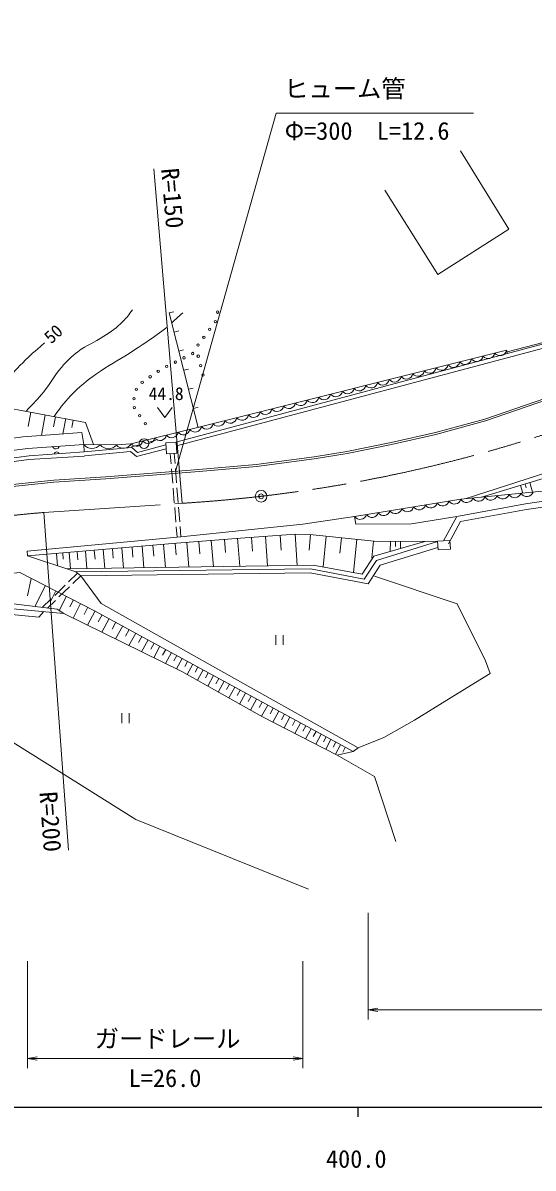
# Model space of a CAD drawing. Units: millimetres at full size, sheet at 1:1000; details may follow other scales. Extents: x 40000 to 680000, y 20000 to 380000.
# Drawn here: x 433517 to 486052, y 198715 to 316562 of the extents above; entities that cross this region are included whole.
import ezdxf
from ezdxf.enums import TextEntityAlignment as Align

# ---------------------------------------------------------------- set-up
doc = ezdxf.new("R2010")
doc.units = ezdxf.units.MM
doc.header["$LTSCALE"] = 1000
doc.header["$PDMODE"] = 32
doc.header["$PDSIZE"] = 500
doc.linetypes.add('CHAIN', pattern=[18.5, 12, -1.5, 3.5, -1.5])
for name, color, linetype, lineweight in [('M-BGD', 7, 'Continuous', 13), ('M-BMK', 2, 'CHAIN', 13), ('M-BMK-SRVR', 3, 'Continuous', 13), ('M-STR-HTXT', 7, 'Continuous', 13), ('M-TTL-BAND', 7, 'Continuous', 25)]:
    doc.layers.add(name, color=color, linetype=linetype, lineweight=lineweight)
doc.styles.add('ＭＳ ゴシック', font='')
doc.styles.get('ＭＳ ゴシック').set_extended_font_data('MS Gothic')

# ---------------------------------------------------------------- blocks, each defined once
blk = doc.blocks.new('open_arrow')
at = {"color": 0, "linetype": 'Continuous', "lineweight": -2}
blk.add_lwpolyline([(7.5, 1.25), (0, 0), (7.5, -1.25)], dxfattribs=at)

msp = doc.modelspace()

# ---------------------------------------------------------------- linework, layer by layer
at = {"layer": 'M-BGD'}
for p, q in [((448588, 286713), (449073, 286836)), ((448588, 286713), (449073, 286836)), ((451567, 274933), (448588, 286713)), ((449084, 284750), (449569, 284873)), ((449581, 282786), (450066, 282909)), ((483324, 282883), (483420, 282535)), ((450077, 280823), (450562, 280946)), ((450574, 278860), (451059, 278982)), ((447383, 276968), (448133, 275968)), ((448133, 275968), (448883, 276968)), ((451070, 276896), (451555, 277019)), ((434335, 276501), (434061, 275021)), ((435815, 276227), (435425, 274120)), ((436868, 276033), (436673, 274979)), ((437922, 275838), (437634, 274280)), ((438700, 275694), (438556, 274915)), ((451567, 274933), (452052, 275055)), ((439788, 273186), (439590, 274422)), ((446477, 273403), (447181, 273590)), ((439788, 273186), (439829, 272407)), ((445512, 273143), (444703, 272921)), ((448782, 271177), (448696, 272232)), ((449181, 271209), (449094, 272264)), ((448945, 269183), (448823, 270678)), ((449343, 269216), (449221, 270711)), ((449506, 267222), (449384, 268717)), ((484749, 268973), (484991, 268175)), ((485228, 269118), (485349, 268719)), ((485706, 269264), (486006, 268275)), ((449108, 267190), (448985, 268685)), ((449270, 265196), (449148, 266692)), ((449669, 265229), (449547, 266724)), ((449397, 263643), (449311, 264698)), ((449796, 263676), (449710, 264731)), ((446899, 262804), (446993, 261695)), ((448008, 262899), (448210, 260526)), ((449194, 263000), (449295, 261813)), ((450381, 263097), (450588, 260563)), ((451648, 263200), (451751, 261933)), ((452915, 263304), (453135, 260603)), ((454265, 263414), (454375, 262063)), ((455616, 263524), (455851, 260645)), ((457056, 263629), (457157, 262188)), ((458497, 263730), (458711, 260690)), ((460017, 263837), (460124, 262317)), ((461537, 263944), (461763, 260737)), ((463144, 263907), (462980, 262307)), ((464743, 263743), (464419, 260572)), ((466328, 263581), (466166, 261996)), ((467914, 263419), (467563, 259984)), ((469631, 263244), (469456, 261526)), ((471358, 263225), (471349, 262170)), ((471885, 263221), (471881, 262694)), ((472413, 263217), (472407, 262476)), ((438962, 260069), (433992, 261706)), ((436987, 261961), (437096, 260684)), ((437626, 262015), (437680, 261377)), ((438265, 262070), (438409, 260374)), ((439113, 262142), (439185, 261294)), ((439961, 262214), (440115, 260400)), ((440868, 262291), (440945, 261384)), ((441775, 262368), (441940, 260429)), ((442745, 262451), (442827, 261481)), ((443715, 262534), (443891, 260459)), ((444752, 262622), (444840, 261584)), ((445789, 262710), (445978, 260491)), ((434370, 259402), (434000, 257590)), ((438230, 259035), (439154, 259927)), ((438665, 258876), (439493, 259676)), ((435840, 258654), (434743, 256499)), ((436917, 258106), (436369, 257028)), ((436792, 257645), (437871, 258687)), ((437227, 257487), (438306, 258529)), ((435509, 256405), (436432, 257298)), ((436040, 256340), (436867, 257139)), ((437995, 257557), (437252, 256097)), ((438725, 257186), (438353, 256456)), ((439455, 256814), (438694, 255319)), ((440202, 256434), (439822, 255686)), ((440949, 256052), (440157, 254599)), ((441676, 255656), (441280, 254929)), ((442403, 255260), (441644, 253867)), ((443099, 254880), (442719, 254184)), ((443795, 254501), (443068, 253166)), ((444462, 254137), (444099, 253470)), ((445130, 253773), (444433, 252495)), ((445769, 253425), (445420, 252786)), ((459551, 253562), (459551, 252562)), ((460301, 252562), (460301, 253562)), ((446408, 253076), (445740, 251851)), ((447021, 252742), (446687, 252130)), ((447633, 252409), (446993, 251235)), ((448220, 252089), (447900, 251502)), ((448807, 251769), (448194, 250644)), ((449370, 251462), (449063, 250900)), ((449932, 251155), (449344, 250078)), ((450471, 250862), (450177, 250323)), ((451010, 250568), (450431, 249506)), ((451541, 250278), (451251, 249747)), ((452072, 249989), (451486, 248914)), ((452609, 249696), (452316, 249158)), ((453147, 249403), (452554, 248315)), ((453691, 249106), (453394, 248562)), ((454235, 248810), (453635, 247708)), ((454786, 248509), (454486, 247958)), ((455337, 248209), (454729, 247094)), ((455895, 247905), (455591, 247347)), ((456452, 247601), (455837, 246472)), ((457017, 247293), (456709, 246729)), ((457581, 246986), (456958, 245842)), ((458153, 246674), (457841, 246102)), ((458725, 246362), (458094, 245205)), ((443698, 245517), (443698, 244517)), ((444448, 244517), (444448, 245517)), ((459303, 246047), (458988, 245468)), ((459882, 245732), (459265, 244601)), ((460447, 245424), (460139, 244858)), ((461012, 245115), (460412, 244015)), ((461562, 244816), (461262, 244265)), ((462112, 244516), (461528, 243445)), ((462648, 244224), (462356, 243688)), ((463183, 243932), (462615, 242889)), ((463704, 243648), (463420, 243127)), ((464226, 243364), (463673, 242349)), ((464733, 243087), (464456, 242580)), ((465240, 242811), (464702, 241823)), ((465734, 242541), (465465, 242048)), ((466228, 242272), (465704, 241311)), ((466708, 242010), (466446, 241530))]:
    msp.add_line(p, q, dxfattribs=at)
for points in [[(449270, 273426), (487651, 283663), (491671, 281970), (497980, 284523), (506673, 288612), (510716, 290832), (512562, 291884), (514415, 292904), (517329, 295023), (542882, 316562)], [(449319, 273025), (487622, 283241), (491668, 281538), (498140, 284156), (506854, 288255), (510911, 290483), (512757, 291535), (514630, 292566), (517575, 294708), (543140, 316256)], [(431806, 268999), (436690, 269513), (442042, 269840), (451646, 270588), (457535, 271126), (463493, 271897), (466882, 272458), (471438, 273369), (475995, 274397), (481089, 275799), (487375, 277949), (495484, 280963), (501723, 283511), (506093, 285637), (510253, 287927), (517473, 291896), (520667, 293937), (523658, 295962), (530450, 300978), (545609, 312726)], [(431829, 268800), (436707, 269314), (442055, 269641), (451663, 270389), (457556, 270927), (463523, 271699), (466918, 272261), (471480, 273173), (476044, 274203), (481148, 275608), (487443, 277761), (495557, 280777), (501805, 283328), (506185, 285459), (510349, 287752), (517575, 291724), (520777, 293769), (523774, 295798), (530571, 300819), (545731, 312568)], [(479175, 267606), (492695, 271981), (501761, 275709), (508879, 279070), (515459, 282290), (519442, 284747), (523170, 287148), (525429, 288786), (530320, 292373), (537117, 297438), (549756, 306893)], [(470775, 299362), (476227, 290685), (483549, 295343), (478572, 303413)], [(520063, 279103), (521071, 281547), (521557, 283840), (523226, 286363), (520590, 284806), (518205, 282208), (514728, 280087), (512971, 276873), (501366, 274014), (480749, 267760)], [(483370, 282716), (490648, 284588), (491776, 282013)], [(439788, 273186), (443144, 273126), (444671, 273261), (451910, 275016), (483324, 282883)], [(404302, 273408), (419109, 278188), (430373, 277234), (439977, 275458), (440797, 273168)], [(476826, 263260), (478203, 265779), (485279, 267085), (491079, 267913), (497780, 268984), (503437, 269737), (516512, 271729), (518761, 278058), (519306, 278412)], [(477353, 262972), (478592, 265241), (485376, 266492), (491168, 267320), (497867, 268390), (503521, 269143), (516957, 271190), (519259, 277665), (519616, 277898)], [(403875, 268044), (403887, 268941), (403921, 269893), (433516, 273982), (439590, 274422)], [(439829, 272407), (434159, 272023), (403875, 268044)], [(403887, 268941), (434039, 272779), (439788, 273186)], [(439829, 272407), (444745, 272867), (445306, 272369), (448244, 273152)], [(439867, 272009), (444609, 272453), (445201, 271927), (448269, 272745)], [(403936, 267548), (434121, 271625), (439846, 271975)], [(467677, 265776), (478612, 267551), (503410, 269979)], [(433992, 261706), (433949, 262185), (449796, 263676), (462330, 264966), (467677, 265776)], [(467677, 265776), (467809, 264982), (473533, 265020), (478203, 265779)], [(433992, 261706), (449347, 263013), (455928, 263549), (461548, 263945), (463045, 263917), (469683, 263239), (476211, 263187)], [(474899, 263197), (469651, 261679), (468434, 259821), (463400, 260763), (438054, 260368)], [(476211, 263187), (469911, 261255), (468651, 259327), (463137, 260374), (438962, 260069)], [(476249, 262571), (470295, 260745), (469052, 258843), (463102, 259973), (439493, 259676)], [(437748, 255784), (422685, 257153), (419860, 257918), (428936, 259575), (433191, 260002), (440905, 256076), (467507, 241575), (465875, 241223), (458199, 245146), (449896, 249806), (437748, 255784), (437042, 256217), (421182, 258160)], [(438962, 260069), (439493, 259676), (441583, 256812), (452502, 250663), (468032, 241979), (467507, 241575)], [(468032, 241979), (470697, 243043), (473832, 244794), (477899, 247307), (481627, 249623), (481140, 250908), (478231, 256783), (469710, 259645)], [(462932, 227418), (445138, 234578), (427769, 245466), (420821, 250888), (418279, 252456), (417389, 254828), (417375, 257761), (422873, 256612), (435150, 255407), (435683, 255995)], [(465875, 241223), (469724, 239016), (471932, 232338)]]:
    msp.add_lwpolyline(points, dxfattribs=at)
for points in [[(448303, 272207), (449366, 272274), (449293, 273428), (448231, 273361)], [(476263, 262343), (477535, 262422), (477481, 263300), (476209, 263222)]]:
    msp.add_lwpolyline(points, close=True, dxfattribs=at)
for centre, radius in [((453568, 286798), 125), ((453333, 285828), 125), ((452151, 284216), 125), ((452742, 285022), 125), ((451559, 283409), 125), ((449208, 281653), 125), ((450104, 282096), 125), ((451001, 282539), 125), ((451567, 282266), 125), ((447449, 280709), 125), ((448311, 281210), 125), ((451812, 281297), 125), ((445797, 279581), 125), ((446623, 280145), 125), ((452058, 280327), 125), ((445202, 278856), 125), ((444954, 277887), 125), ((444986, 276968), 125), ((445552, 276144), 125), ((446119, 275320), 125), ((445994, 273275), 500)]:
    msp.add_circle(centre, radius, dxfattribs=at)
for centre, radius, start, end in [((482651, 283008), 685, 218.63564, 349.48364), ((477818, 281798), 685, 218.63564, 349.48364), ((479026, 282100), 685, 218.63564, 349.48364), ((480234, 282403), 685, 218.63564, 349.48364), ((481443, 282705), 685, 218.63564, 349.48364), ((474193, 280890), 685, 218.63564, 349.48364), ((475401, 281192), 685, 218.63564, 349.48364), ((476610, 281495), 685, 218.63564, 349.48364), ((469360, 279680), 685, 218.63564, 349.48364), ((470569, 279982), 685, 218.63564, 349.48364), ((471777, 280285), 685, 218.63564, 349.48364), ((472985, 280587), 685, 218.63564, 349.48364), ((464527, 278469), 685, 218.63564, 349.48364), ((465736, 278772), 685, 218.63564, 349.48364), ((466944, 279074), 685, 218.63564, 349.48364), ((468152, 279377), 685, 218.63564, 349.48364), ((459694, 277259), 685, 218.63564, 349.48364), ((460903, 277561), 685, 218.63564, 349.48364), ((462111, 277864), 685, 218.63564, 349.48364), ((463319, 278167), 685, 218.63564, 349.48364), ((454861, 276049), 685, 218.63564, 349.48364), ((456070, 276351), 685, 218.63564, 349.48364), ((457278, 276654), 685, 218.63564, 349.48364), ((458486, 276956), 685, 218.63564, 349.48364), ((450034, 274851), 682, 218.03265, 349.22604), ((451240, 275143), 682, 218.03265, 349.22604), ((452445, 275443), 685, 218.63564, 349.48364), ((453653, 275746), 685, 218.63564, 349.48364), ((445208, 273681), 682, 218.03265, 349.22604), ((446414, 273973), 682, 218.03265, 349.22604), ((447621, 274266), 682, 218.03265, 349.22604), ((448827, 274558), 682, 218.03265, 349.22604), ((436905, 273102), 370, 202.98083, 345.13155), ((436998, 272159), 256, 16.55714, 171.19637), ((440639, 273852), 1081, 218.00109, 319.92723), ((442318, 273821), 1081, 218.00109, 319.92723), ((443861, 273725), 934, 219.92765, 330.18001), ((477961, 267722), 674, 213.17547, 345.26087), ((479204, 267895), 685, 210.18143, 341.00711), ((480444, 268016), 685, 210.18143, 341.00711), ((481684, 268138), 685, 210.18143, 341.00711), ((482924, 268259), 685, 210.18143, 341.00711), ((484164, 268381), 685, 210.18143, 341.00711), ((485404, 268502), 685, 210.18143, 341.00711), ((470671, 266539), 674, 213.17547, 345.26087), ((471886, 266736), 674, 213.17547, 345.26087), ((473101, 266933), 674, 213.17547, 345.26087), ((474316, 267130), 674, 213.17547, 345.26087), ((475531, 267328), 674, 213.17547, 345.26087), ((476746, 267525), 674, 213.17547, 345.26087), ((468241, 266144), 674, 213.17547, 345.26087), ((469456, 266342), 674, 213.17547, 345.26087)]:
    msp.add_arc(centre, radius, start, end, dxfattribs=at)
for points, knots in [([(433838, 276593), (434728, 277513), (434983, 277787), (435657, 278604), (436430, 279543), (436701, 280195), (437493, 281118), (438087, 281811), (438469, 282164), (439187, 282728), (440137, 283473), (440842, 283633), (441842, 284310), (442650, 284856), (443147, 285128), (443819, 285835), (444240, 286278), (444400, 286465), (444808, 287049)], [0, 0, 0, 0, 1, 1, 1, 2, 2, 2, 3, 3, 3, 4, 4, 4, 5, 5, 5, 6, 6, 6, 6]), ([(436734, 276057), (437577, 277230), (437870, 277616), (438735, 278491), (439712, 279479), (440368, 279923), (441503, 280723), (442788, 281626), (443607, 281980), (444921, 282841), (446297, 283743), (446740, 284065), (448378, 285247)], [0, 0, 0, 0, 1, 1, 1, 2, 2, 2, 3, 3, 3, 4, 4, 4, 4]), ([(429369, 277319), (430436, 278346), (430723, 278621), (431557, 279489), (432332, 280297), (432704, 280808), (433496, 281598), (434333, 282433), (434647, 282699), (435737, 283632)], [0, 0, 0, 0, 1, 1, 1, 2, 2, 2, 3, 3, 3, 3])]:
    msp.add_open_spline(points, degree=3, knots=knots, dxfattribs=at)
msp.add_open_spline([(448842, 285706), (449409, 286222), (449409, 286222), (449976, 286738)], degree=3, dxfattribs=at)
at = {"layer": 'M-BMK'}
msp.add_line((435676, 266183), (449916, 267130), dxfattribs=at)
for centre, radius, start, end in [((440783, 416851), 150000, 273.4908, 307.17789), ((452877, 66924), 200000, 94.93397, 98.25151)]:
    msp.add_arc(centre, radius, start, end, dxfattribs=at)
at = {"layer": 'M-BMK-SRVR'}
msp.add_circle((458043, 267848), 600, dxfattribs=at)
msp.add_point((458043, 267848), dxfattribs=at)
at = {"layer": 'M-STR-HTXT'}
for p, q in [((459600, 307265), (449247, 270401)), ((479925, 307265), (459600, 307265)), ((449916, 267130), (446995, 301543)), ((435676, 266183), (438218, 231436)), ((469052, 225000), (469052, 214000)), ((433992, 220000), (433992, 209000)), ((462330, 220000), (462330, 209000)), ((469052, 215000), (520593, 215000)), ((433992, 210000), (462330, 210000))]:
    msp.add_line(p, q, dxfattribs=at)
at = {"layer": 'M-TTL-BAND'}
for p, q in [((40000, 205000), (579000, 205000)), ((468000, 205000), (468000, 204000))]:
    msp.add_line(p, q, dxfattribs=at)

# ---------------------------------------------------------------- block references
at = {"layer": 'M-STR-HTXT', "xscale": 133, "yscale": 133}
for p in [(469052, 215000), (433992, 210000)]:
    msp.add_blockref('open_arrow', p, dxfattribs=at)
at = {"layer": 'M-STR-HTXT', "xscale": 133, "yscale": 133, "rotation": 180}
msp.add_blockref('open_arrow', (462330, 210000), dxfattribs=at)

# ---------------------------------------------------------------- texts
at = {"layer": 'M-BGD', "style": 'ＭＳ ゴシック'}
msp.add_text('50', height=1320, rotation=42.226, dxfattribs=at).set_placement((436652, 284558), align=Align.MIDDLE_CENTER)
msp.add_text('44.8', height=1320, dxfattribs=at).set_placement((448269, 278411), align=Align.MIDDLE_CENTER)
at = {"layer": 'M-STR-HTXT', "style": 'ＭＳ ゴシック'}
for s, p in [('ヒューム管', (466672, 308332)), ('L=26.0', (448154, 206509))]:
    msp.add_text(s, height=1833, dxfattribs=at).set_placement(p, align=Align.BOTTOM_CENTER)
msp.add_text('Φ=300\u3000L=12.6', height=1833, dxfattribs=at).set_placement((460469, 303983), align=Align.BOTTOM_LEFT)
for s, rotation, p in [('R=150', 274.853, (448924, 298526)), ('R=200', 274.184, (436366, 234365))]:
    msp.add_text(s, height=1833, rotation=rotation, dxfattribs=at).set_placement(p, align=Align.MIDDLE_CENTER)
msp.add_text('ガードレール', height=1833, dxfattribs=at).set_placement((448417, 212030), align=Align.MIDDLE_CENTER)
at = {"layer": 'M-TTL-BAND', "style": 'ＭＳ ゴシック'}
msp.add_text('400.0', height=1833, dxfattribs=at).set_placement((467844, 198195), align=Align.BOTTOM_CENTER)

doc.saveas('drawing.dxf')
